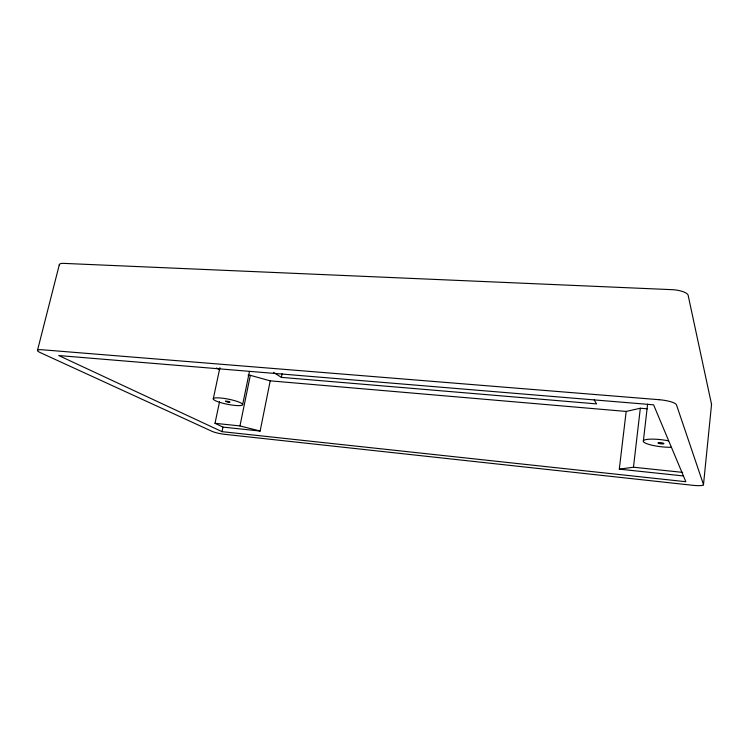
<?xml version="1.0" encoding="UTF-8"?>
<svg xmlns="http://www.w3.org/2000/svg" width="749" height="749" viewBox="0 0 749 749"><rect width="100%" height="100%" fill="white"/><g stroke="black" fill="none" stroke-linecap="round" stroke-linejoin="round"><path stroke-width="1.12" d="M703.47 484.828L711.55 404.366L688.041 294.834A15.523 5.065 4.7 0 0 673.538 289.732L62.935 263.348A12.574 3.146 14.7 0 0 59.405 265.212M643.41 440.655L647.604 404.114M640.329 408.233L626.173 411.435L619.292 469.146L633.467 467.217L640.329 408.233L647.267 408.823M594.172 399.957L596.607 403.898L281.362 377.365L282.092 373.676M219.56 401.689L215 423.316L222.968 427.099L260.146 431.04L270.211 380.848L626.173 411.435M242.639 404.694A14.971 2.603 11.3 0 0 221.114 398.056A14.971 2.603 11.3 0 0 220.131 402.466A14.971 2.603 11.3 0 0 242.639 404.694L249.454 371.551M215 423.316L239.952 425.928L250.335 375.324L270.211 380.848M222.013 431.649L58.731 355.541L653.596 404.825L685.859 481.719L222.013 431.649L222.968 427.099M213.278 398.852L219.897 367.712M37.45 350.541L59.302 264.762M248.088 375.127L250.335 375.324M633.467 467.217L682.657 472.376M619.292 469.146L682.957 475.896M239.952 425.928L260.146 431.04M216.48 368.002L219.513 369.744M273.516 372.403L281.362 377.365M711.55 404.366A11.357 2.631 5.7 0 1 711.335 404.685M671.198 447.275A17.957 3.511 6.8 0 1 643.279 441.479A17.957 3.511 6.8 0 1 668.501 440.852M225.636 401.192C229.906 404.086 232.789 401.23 225.636 401.192M659.129 399.704L42.234 349.764A12.827 2.256 13.1 0 0 40.165 352.554L212.126 431.377A9.428 1.367 11.1 0 0 224.653 434.317L692.759 485.296A11.563 1.882 7 0 0 703.489 484.575L676.478 404.872A15.907 3.661 6.3 0 0 659.129 399.704M659.064 443.483A2.996 0.58 6.8 0 0 663.895 443.689A2.996 0.58 6.8 0 0 659.935 442.584A2.996 0.58 6.8 0 0 659.064 443.483"/></g></svg>
